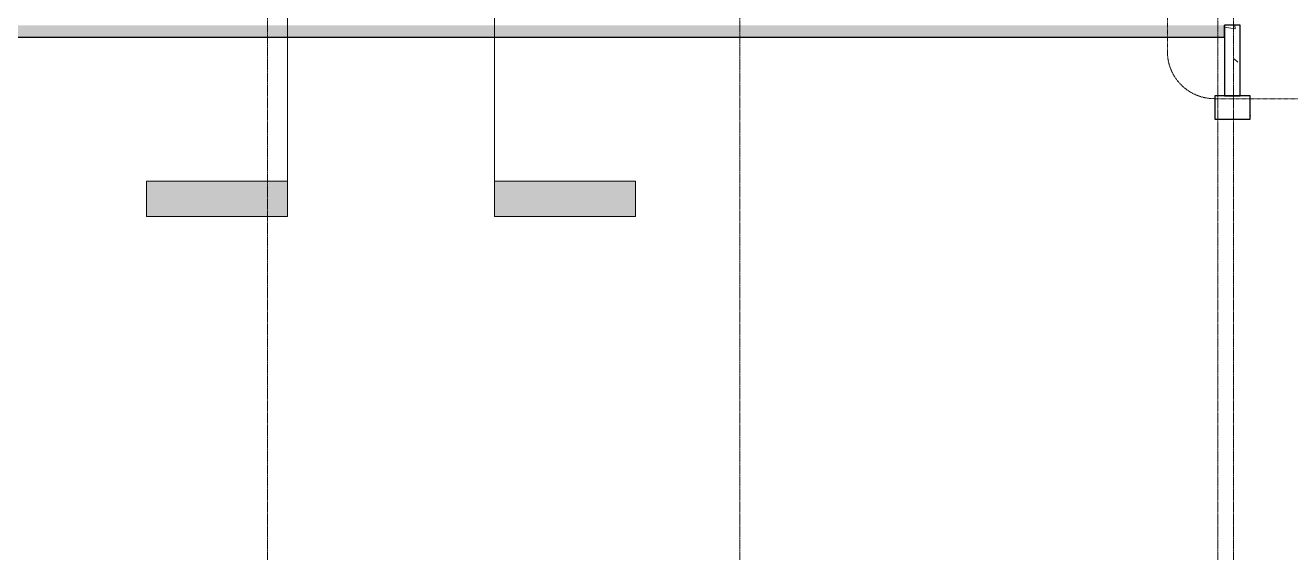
# Model space of a CAD drawing. Header units: inches. Extents: x -23227 to -2744, y -314 to 853.
# Drawn here: x -15832 to -15185, y -273 to 0 of the extents above; entities that cross this region are included whole.
import ezdxf

# ---------------------------------------------------------------- set-up
doc = ezdxf.new("R2010")
doc.units = ezdxf.units.IN
doc.header["$MEASUREMENT"] = 0
doc.linetypes.add('Dash Dot 3_16_', pattern=[0.3125, 0.1875, -0.0625, 0, -0.0625])
doc.linetypes.add('Grid Line 1_2_', pattern=[0.875, 0.5, -0.125, 0.125, -0.125])
for name, color, linetype, lineweight in [('A-ANNO-SYMB', 150, 'Continuous', 9), ('A-FLOR', 192, 'Continuous', 9), ('A-WALL-PATT', 111, 'Continuous', 25), ('G-ANNO-SYMB', 111, 'Continuous', 9), ('L-SITE-WALL', 31, 'Continuous', 9), ('S-FNDN', 32, 'Continuous', 9), ('S-GRID', 1, 'Continuous', 9)]:
    doc.layers.add(name, color=color, linetype=linetype, lineweight=lineweight)
pattern_1 = [(50, (-32936.803, 67.247), (55.0854, -4.81984), [5.76, -63.36]), (355, (-32936.803, 67.247), (-10.6557, 57.76853), [4.608, -50.688]), (100.451, (-32932.21, 66.846), (44.42947, 52.94866), [4.895, -53.848]), (46.184, (-32936.8, 82.61), (81.96444, -12.71212), [8.64, -95.04]), (96.636, (-32929.97, 81.55), (71.7815, 74.8124), [7.343, -80.772]), (351.184, (-32936.8, 82.61), (71.78195, 74.8124), [6.912, -76.032]), (21, (-32929.123, 78.767), (45.84207, -30.92146), [5.76, -63.36]), (326, (-32929.123, 78.767), (18.68706, 55.69148), [4.608, -50.688]), (71.451, (-32925.3, 76.19), (64.5289, 24.7701), [4.895, -53.848]), (37.5, (-32936.803, 67.247), (0.933895, 25.566816), [2.534, -47.539, 2.534, -48.922, -50.88]), (37.5, (-32936.803, 67.247), (0.933895, 25.566816), [-101.53, 2.534, -48.346]), (7.5, (-32936.803, 67.247), (20.20404, 30.2913), [2.534, -26.803, 2.534, -46.387, -19.392]), (7.5, (-32936.803, 67.247), (20.20404, 30.2913), [-78.259, 2.534, -16.858]), (327.5, (-32953.93, 67.247), (40.997785, -1.732403), [2.534, -16.666, 2.534, -57.37, -79.488]), (327.5, (-32953.93, 67.247), (40.997785, -1.732403), [-79.104, 2.534, -76.954]), (317.5, (-32961.61, 67.247), (44.78888, 7.68784), [2.534, -22.426, 2.534, -37.248, -56.448]), (317.5, (-32961.61, 67.247), (44.78888, 7.68784), [-64.742, 2.534, -53.914])]

# ---------------------------------------------------------------- blocks, each defined once
blk = doc.blocks.new('Struct_Xcel_Sports Complex_rvt-2-Section 8')
at = {"layer": 'A-FLOR'}
blk.add_hatch(color=254, dxfattribs=at).paths.add_polyline_path([(-25258.05, -6.32), (-25189.87, -6.32), (-25174.52, -6), (-22066.14, -6), (-22066.14, 0), (-25174.52, 0), (-25189.87, -0.32), (-25287.67, -0.32), (-25303.02, 0), (-26276.89, 0), (-26276.89, -6), (-25303.02, -6), (-25287.67, -6.32)], flags=0)
at = {"layer": 'A-WALL-PATT', "lineweight": 9}
h = blk.add_hatch(dxfattribs=at)
h.set_pattern_fill('FP_22', color=250, style=0, pattern_type=2)
h.set_pattern_definition(pattern_1)
h.paths.add_polyline_path([(-22058.14, -36), (-22058.14, 0), (-22066.14, 0), (-22066.14, -36)], flags=0)
at = {"layer": 'S-FNDN'}
h = blk.add_hatch(dxfattribs=at)
h.set_pattern_fill('FP_22', color=256, style=0, pattern_type=2)
h.set_pattern_definition(pattern_1)
h.paths.add_polyline_path([(-22053.14, -48), (-22053.14, -36), (-22071.14, -36), (-22071.14, -48)], flags=0)
at = {"layer": 'A-FLOR', "color": 10, "lineweight": 25}
for p, q in [((-22066.14, -6), (-22066.14, 0)), ((-25174.52, -6), (-22066.14, -6))]:
    blk.add_line(p, q, dxfattribs=at)
at = {"layer": 'L-SITE-WALL', "color": 10, "lineweight": 25}
for p, q in [((-22066.14, 0), (-22066.14, -36)), ((-22058.14, 0), (-22066.14, 0)), ((-22058.14, -36), (-22058.14, 0)), ((-22066.14, -36), (-22058.14, -36))]:
    blk.add_line(p, q, dxfattribs=at)
at = {"layer": 'S-FNDN', "color": 10, "lineweight": 25}
for p, q in [((-22053.14, -36), (-22071.14, -36)), ((-22071.14, -36), (-22071.14, -48)), ((-22053.14, -48), (-22053.14, -36)), ((-22071.14, -48), (-22053.14, -48))]:
    blk.add_line(p, q, dxfattribs=at)
blk = doc.blocks.new('Section - 3_32_ x 3_8_-18514-Section 8')
at = {"layer": 'G-ANNO-SYMB'}
blk.add_hatch(color=256, dxfattribs=at).paths.add_polyline_path([(-24220.84, -26.7), (-24148.84, -26.7), (-24148.84, -44.7), (-24220.84, -44.7)], flags=0)
for p, q in [((-24220.84, -26.7), (-24220.84, -44.7)), ((-24148.84, -26.7), (-24220.84, -26.7)), ((-24148.84, -44.7), (-24148.84, -26.7)), ((-24220.84, -44.7), (-24148.84, -44.7))]:
    blk.add_line(p, q, dxfattribs=at)

msp = doc.modelspace()

# ---------------------------------------------------------------- linework, layer by layer
at = {"layer": 'A-ANNO-SYMB', "linetype": 'Dash Dot 3_16_'}
for p, q in [((-15248.14581, 248.62822), (-15248.14581, -13.50606)), ((-15224.14581, -37.50606), (-15103.43276, -37.50606))]:
    msp.add_line(p, q, dxfattribs=at)
msp.add_arc((-15224.14581, -13.50606), 24, 180, 270, dxfattribs=at)
at = {"layer": 'G-ANNO-SYMB'}
for p, q in [((-15697.7502, 737.15708), (-15697.7502, -79.66081)), ((-15591.98202, 545.15708), (-15591.98202, -79.66081))]:
    msp.add_line(p, q, dxfattribs=at)
at = {"layer": 'S-GRID', "linetype": 'Grid Line 1_2_'}
for p, q in [((-15707.94863, -273.16081), (-15707.94863, 489.49301)), ((-15466.69863, -273.16081), (-15466.69863, 489.49301)), ((-15222.44863, -273.16081), (-15222.44863, 489.49301)), ((-15214.44863, -273.16081), (-15214.44863, 489.49301))]:
    msp.add_line(p, q, dxfattribs=at)

# ---------------------------------------------------------------- block references
at = {"color": 130, "lineweight": 5}
msp.add_blockref('Struct_Xcel_Sports Complex_rvt-2-Section 8', (6847.1916, 0), dxfattribs=at)
at = {"layer": 'G-ANNO-SYMB'}
msp.add_blockref('Section - 3_32_ x 3_8_-18514-Section 8', (8451.08511, -52.95702), dxfattribs=at)
at = {"layer": 'G-ANNO-SYMB', "extrusion": (0, 0, -1)}
msp.add_blockref('Section - 3_32_ x 3_8_-18514-Section 8', (39740.81733, -52.95702), dxfattribs=at)

doc.saveas('drawing.dxf')
